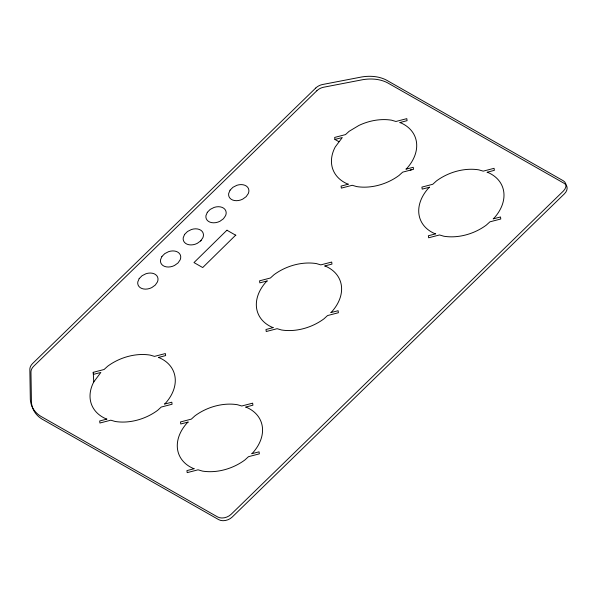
<?xml version="1.0" encoding="UTF-8"?>
<svg xmlns="http://www.w3.org/2000/svg" width="597" height="597" viewBox="0 0 597 597"><rect width="100%" height="100%" fill="white"/><g stroke="black" fill="none" stroke-linecap="round" stroke-linejoin="round"><path stroke-width="0.9" d="M93.759 381.953L100.848 372.446L93.498 374.356L93.229 372.327L104.079 369.506L107.699 366.207A44.215 31.701 -22.3 0 1 150.123 355.096L154.504 356.379L165.376 353.551L165.645 355.581L158.309 357.484L159.593 357.864A44.215 31.701 -22.3 0 1 165.705 402.982L164.459 404.117L171.809 402.206L172.078 404.236L161.227 407.057L157.608 410.355A44.215 31.701 -22.3 0 1 115.184 421.475L110.803 420.191L99.93 423.019L99.662 420.989L106.997 419.079L105.714 418.698A44.215 31.701 -22.3 0 1 93.759 381.953L93.229 372.327M200.644 240.927L201.092 240.322M235.755 235.084L202.711 267.553L193.98 262.583L227.024 230.114M410.221 170.018L411.661 169.645M334.924 139.452L342.275 137.541L335.186 147.049A44.215 31.701 -22.3 0 0 347.141 183.801L348.424 184.174L341.088 186.085L341.357 188.115L352.23 185.286L356.61 186.57A44.215 31.701 -22.3 0 0 399.035 175.451L402.654 172.152L413.505 169.332L413.236 167.302L405.885 169.212L407.132 168.078A44.215 31.701 -22.3 0 0 401.02 122.96L399.736 122.586L407.072 120.676L406.803 118.646L395.93 121.475L391.55 120.191A44.215 31.701 -22.3 0 0 358.931 125.437L349.126 131.303L345.506 134.601L334.656 137.429L334.924 139.452L338.917 141.698M227.121 230.338L235.845 235.308M139.168 278.627L137.78 281.956A10.537 7.56 -22.3 0 0 151.81 287.582L155.272 285.082L157.466 281.896A10.537 7.56 -22.3 0 0 145.952 273.739L142.056 275.717L139.168 278.627M161.891 256.516L160.503 259.852A10.537 7.56 -22.3 0 0 174.533 265.471L177.996 262.978L180.19 259.785A10.537 7.56 -22.3 0 0 168.675 251.628L164.779 253.613L161.891 256.516M184.607 234.405L183.219 237.74A10.537 7.56 -22.3 0 0 197.249 243.367L200.719 240.867L202.905 237.681A10.537 7.56 -22.3 0 0 191.398 229.524L187.503 231.502L184.607 234.405M207.331 212.301L205.943 215.629A10.537 7.56 -22.3 0 0 219.972 221.256L223.442 218.756L225.629 215.569A10.537 7.56 -22.3 0 0 214.122 207.413L210.226 209.39L207.331 212.301M230.054 190.189L228.666 193.525A10.537 7.56 -22.3 0 0 242.695 199.144L246.165 196.652L248.352 193.458A10.537 7.56 -22.3 0 0 236.845 185.301L232.949 187.286L230.054 190.189M315.731 88.043L32.641 363.483A10.179 7.298 -22.3 0 0 29.85 369.371L30.32 399.49A39.238 28.134 -22.3 0 0 40.686 416.243L217.577 516.927A9.933 7.119 -22.3 0 0 231.114 514.316L563.314 191.092A9.933 7.119 -22.3 0 0 563.15 180.69L386.266 80.005A39.238 28.134 -22.3 0 0 361.819 76.946L322.634 84.498A10.179 7.298 -22.3 0 0 315.731 88.043M316.843 90.751L33.753 366.192A10.179 7.298 -22.3 0 0 30.962 372.088L31.432 402.199A39.238 28.134 -22.3 0 0 41.797 418.952L218.689 519.636A9.933 7.119 -22.3 0 0 232.226 517.032L564.426 193.809A9.933 7.119 -22.3 0 0 564.262 183.398L387.378 82.714A39.238 28.134 -22.3 0 0 362.931 79.655L323.746 87.207A10.179 7.298 -22.3 0 0 316.843 90.751M267.165 280.948L265.919 282.082A44.215 31.701 -22.3 0 0 272.031 327.208L273.314 327.581L265.978 329.492L266.247 331.522L277.112 328.693L281.5 329.977A44.215 31.701 -22.3 0 0 323.917 318.865L327.544 315.567L338.395 312.738L338.126 310.709L330.775 312.627L332.022 311.492A44.215 31.701 -22.3 0 0 325.91 266.366L324.619 265.993L331.962 264.083L331.693 262.053L320.82 264.881L316.44 263.598A44.215 31.701 -22.3 0 0 274.016 274.717L270.396 278.008L259.546 280.836L259.814 282.866L267.165 280.948M429.549 187.212L428.303 188.346A44.215 31.701 -22.3 0 0 434.415 233.472L435.698 233.845L428.362 235.755L428.631 237.785L439.496 234.957L443.884 236.24A44.215 31.701 -22.3 0 0 486.301 225.129L489.928 221.83L500.779 219.002L500.51 216.972L493.159 218.89L494.406 217.756A44.215 31.701 -22.3 0 0 488.294 172.63L487.003 172.257L494.346 170.346L494.077 168.317L483.204 171.145L478.824 169.861A44.215 31.701 -22.3 0 0 436.4 180.973L432.78 184.272L421.922 187.1L422.191 189.13L429.549 187.212M188.115 422.064L186.868 423.198A44.215 31.701 -22.3 0 0 192.98 468.324L194.264 468.697L186.928 470.608L187.197 472.637L198.062 469.809L202.45 471.093A44.215 31.701 -22.3 0 0 244.867 459.981L248.494 456.683L259.344 453.854L259.076 451.825L251.725 453.742L252.971 452.608A44.215 31.701 -22.3 0 0 246.859 407.482L245.576 407.109L252.912 405.199L252.643 403.169L241.77 405.997L237.39 404.714A44.215 31.701 -22.3 0 0 194.965 415.825L191.346 419.124L180.495 421.952L180.764 423.982L188.115 422.064"/></g></svg>
